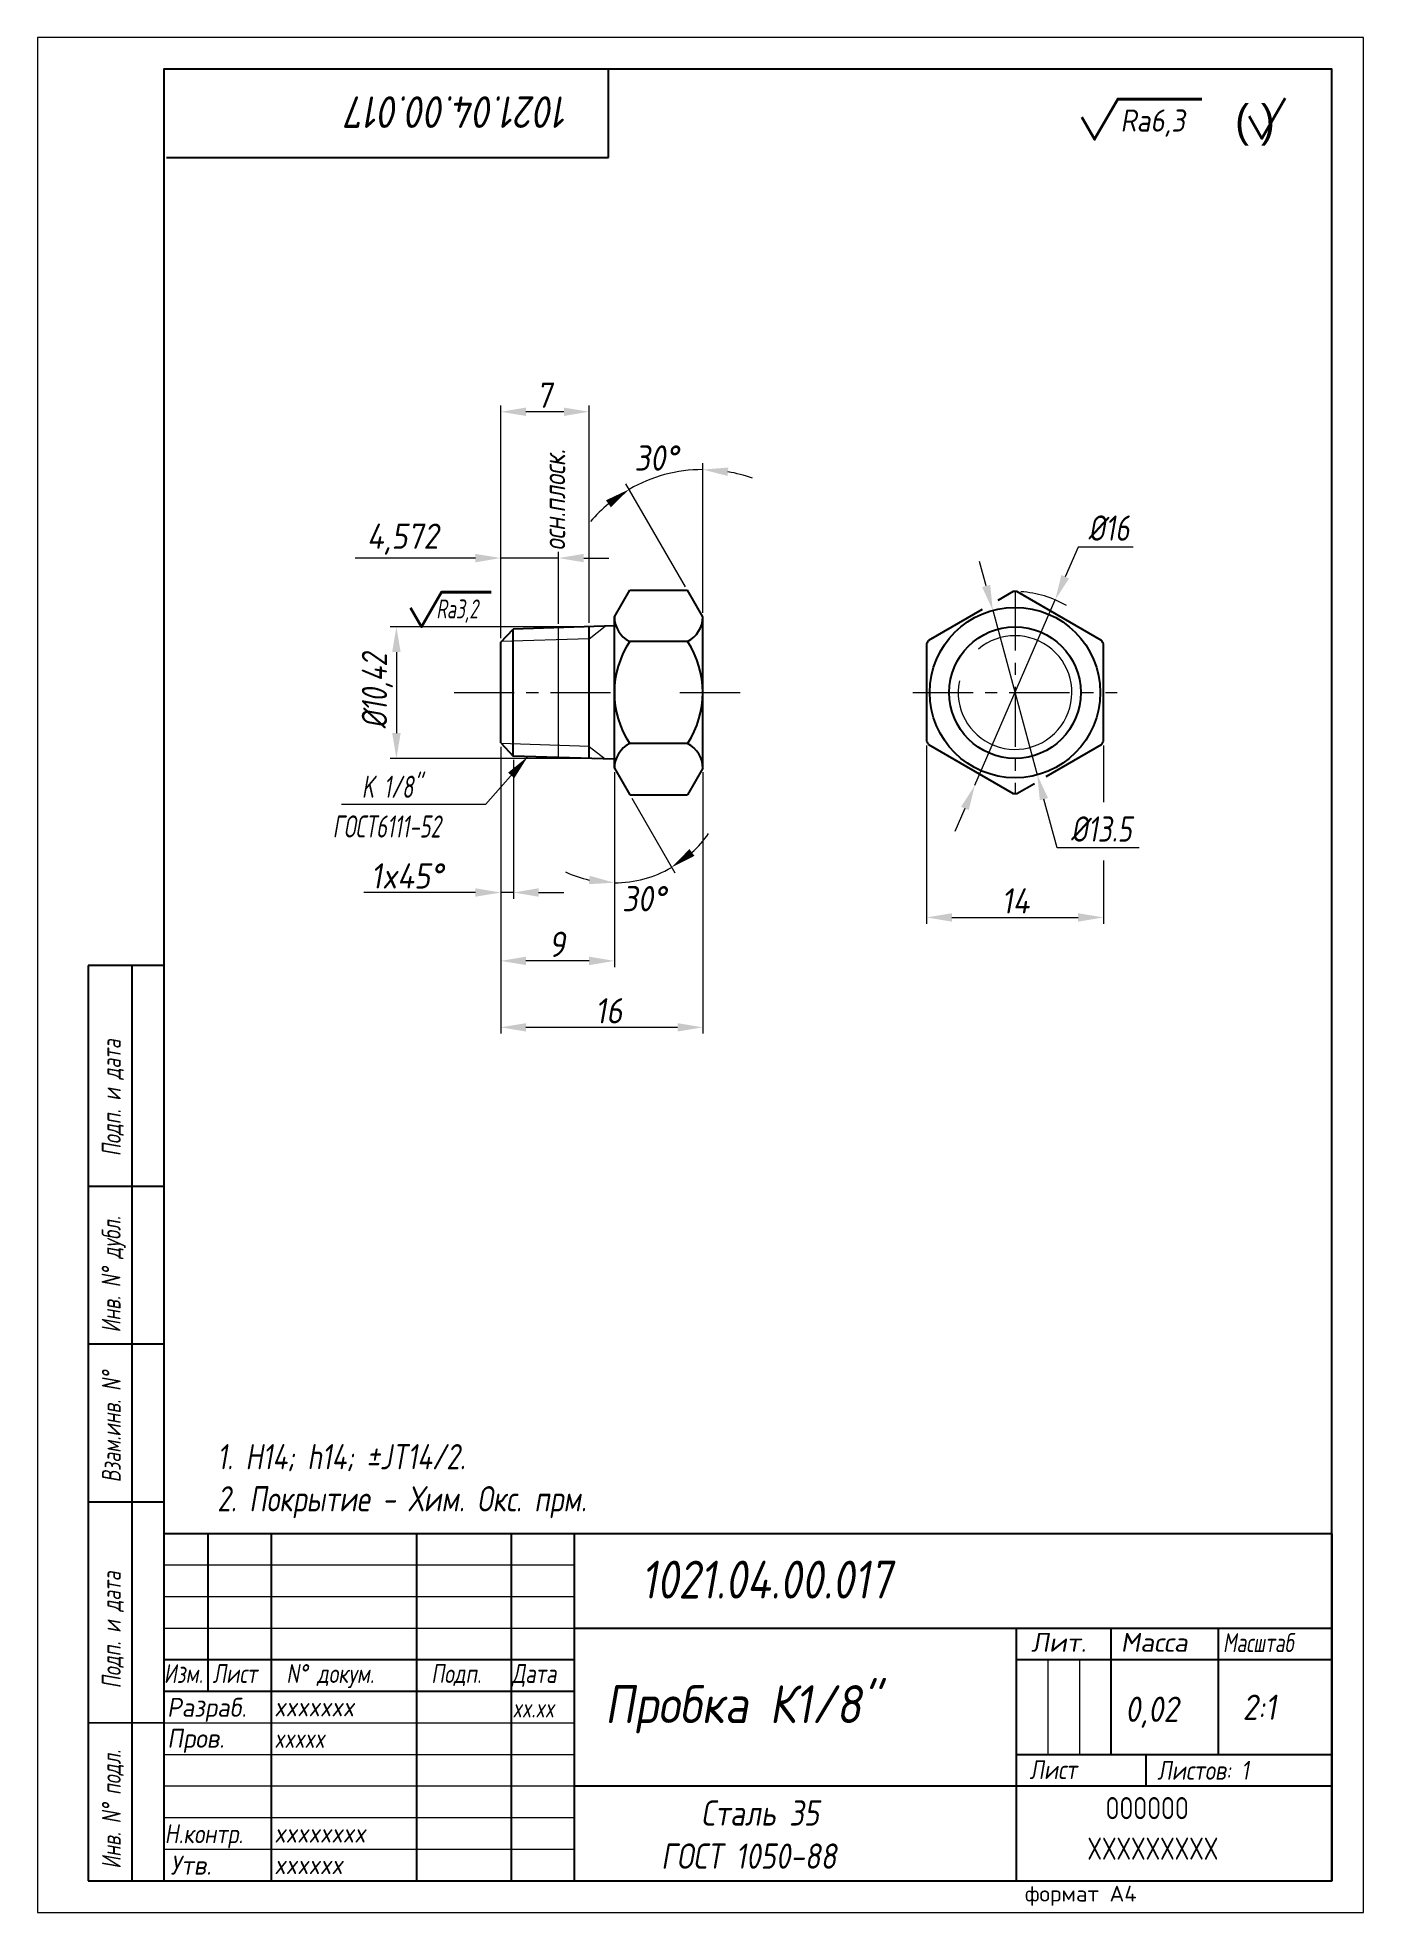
# Model space of a CAD drawing. Header units: millimetres. Extents: x 3668 to 3878, y 86 to 383.
import ezdxf

# ---------------------------------------------------------------- set-up
doc = ezdxf.new("R2010")
doc.units = ezdxf.units.MM
doc.linetypes.add('CENTER', pattern=[50.8, 31.75, -6.35, 6.35, -6.35])
for name, color, linetype, lineweight in [('Ax', 1, 'CENTER', 18), ('Dim', 3, 'Continuous', 40), ('Slim', 8, 'Continuous', 18), ('Text', 2, 'Continuous', 40), ('Wide', 31, 'Continuous', 60)]:
    doc.layers.add(name, color=color, linetype=linetype, lineweight=lineweight)
doc.styles.add('курсив', font='romans.shx', dxfattribs={"oblique": 10})
doc.styles.add('курсив 0_65', font='romans.shx', dxfattribs={"width": 0.65, "oblique": 10})
doc.styles.add('курсив 0_75', font='romans.shx', dxfattribs={"width": 0.75, "oblique": 10})
doc.styles.add('курсив 0_85', font='romans.shx', dxfattribs={"width": 0.85, "oblique": 10})
doc.dimstyles.new('L.Arrow', dxfattribs={"dimtxt": 4, "dimasz": 4, "dimexe": 2, "dimexo": 0.625, "dimgap": 1, "dimtad": 1, "dimlfac": 5, "dimtxsty": 'курсив 0_85', "dimcen": 0, "dimclrd": 256, "dimclre": 256, "dimclrt": 256, "dimadec": 1, "dimazin": 0, "dimtp": 0.0165, "dimtm": 0.0075, "dimtfac": 1, "dimtmove": 0, "dimatfit": 3, "dimfxl": 1, "dimlwd": 18, "dimlwe": 18, "dimarcsym": 0})
doc.dimstyles.new('к1_1', dxfattribs={"dimtxt": 4, "dimasz": 4, "dimexe": 1, "dimexo": 0.625, "dimtad": 1, "dimtxsty": 'курсив 0_85', "dimcen": 0, "dimadec": 0, "dimazin": 0, "dimtfac": 1, "dimtmove": 0, "dimatfit": 3, "dimldrblk": 'DOTSMALL', "dimfxl": 1, "dimlwd": 18, "dimlwe": 18, "dimarcsym": 0})
doc.dimstyles.new('к1_1св', dxfattribs={"dimtxt": 4, "dimasz": 4, "dimexe": 2, "dimexo": 0.625, "dimgap": 1, "dimtad": 1, "dimtoh": 1, "dimtxsty": 'курсив 0_75', "dimcen": 0, "dimadec": 0, "dimazin": 0, "dimtfac": 1, "dimtmove": 0, "dimatfit": 3, "dimldrblk": 'DOTSMALL', "dimfxl": 1, "dimlwd": 18, "dimlwe": 18, "dimarcsym": 0})

# ---------------------------------------------------------------- blocks, each defined once
blk = doc.blocks.new('*D247')
at = {"layer": 'Defpoints', "color": 0, "transparency": 16777216}
for p in [(3741.5, 271.04), (3773.5, 267.12), (3773.5, 226.1)]:
    blk.add_point(p, dxfattribs=at)
at = {"layer": 'Dim', "color": 0, "lineweight": 18, "transparency": 16777216}
for p, q in [((3741.5, 270.41), (3741.5, 225.1)), ((3773.5, 266.5), (3773.5, 225.1)), ((3745.5, 226.1), (3769.5, 226.1))]:
    blk.add_line(p, q, dxfattribs=at)
at = {"layer": 'Dim', "color": 0, "transparency": 16777216}
for points in [[(3745.5, 226.76), (3745.5, 225.43), (3741.5, 226.1)], [(3769.5, 226.76), (3769.5, 225.43), (3773.5, 226.1)]]:
    blk.add_solid(points, dxfattribs=at)
at = {"layer": 'Dim', "color": 0, "transparency": 16777216, "insert": (3758.61, 228.72), "char_height": 4, "attachment_point": 5, "style": 'курсив 0_85'}
blk.add_mtext('16', dxfattribs=at)
blk = doc.blocks.new('_DotSmall')
at = {"color": 0, "linetype": 'ByBlock', "const_width": 0.5}
blk.add_lwpolyline([(-122670.927, 17467.939, 1), (-122670.802, 17467.939, 1)], format="xyb", close=True, dxfattribs=at)
blk = doc.blocks.new('*D248')
at = {"layer": 'Defpoints', "color": 0, "transparency": 16777216}
for p in [(3741.5, 271.14), (3759.5, 267.12), (3741.5, 236.62)]:
    blk.add_point(p, dxfattribs=at)
at = {"layer": 'Dim', "color": 0, "lineweight": 18, "transparency": 16777216}
for p, q in [((3741.5, 270.51), (3741.5, 235.62)), ((3759.5, 266.5), (3759.5, 235.62)), ((3755.5, 236.62), (3745.5, 236.62))]:
    blk.add_line(p, q, dxfattribs=at)
at = {"layer": 'Dim', "color": 0, "transparency": 16777216}
for points in [[(3745.5, 237.29), (3745.5, 235.95), (3741.5, 236.62)], [(3755.5, 237.29), (3755.5, 235.95), (3759.5, 236.62)]]:
    blk.add_solid(points, dxfattribs=at)
at = {"layer": 'Dim', "color": 0, "transparency": 16777216, "insert": (3750.4, 239.25), "char_height": 4, "attachment_point": 5, "style": 'курсив 0_85'}
blk.add_mtext('9', dxfattribs=at)
blk = doc.blocks.new('*D249')
at = {"layer": 'Defpoints', "color": 0, "transparency": 16777216}
for p in [(3750.64, 300.43), (3750.64, 289.4), (3741.5, 287.21)]:
    blk.add_point(p, dxfattribs=at)
at = {"layer": 'Dim', "color": 0, "lineweight": 18, "transparency": 16777216}
for p, q in [((3737.5, 300.43), (3718.47, 300.43)), ((3741.5, 287.83), (3741.5, 301.43)), ((3750.64, 300.43), (3741.5, 300.43)), ((3750.64, 290.02), (3750.64, 301.43)), ((3754.64, 300.43), (3758.64, 300.43))]:
    blk.add_line(p, q, dxfattribs=at)
at = {"layer": 'Dim', "color": 0, "transparency": 16777216}
for points in [[(3737.5, 301.09), (3737.5, 299.76), (3741.5, 300.43)], [(3754.64, 301.09), (3754.64, 299.76), (3750.64, 300.43)]]:
    blk.add_solid(points, dxfattribs=at)
at = {"layer": 'Dim', "color": 0, "transparency": 16777216, "insert": (3725.99, 303.43), "char_height": 4, "attachment_point": 5, "style": 'курсив 0_85'}
blk.add_mtext('4,572', dxfattribs=at)
blk = doc.blocks.new('*D250')
at = {"layer": 'Defpoints', "color": 0, "transparency": 16777216}
for p in [(3741.5, 323.6), (3755.5, 289.55), (3741.5, 287.11)]:
    blk.add_point(p, dxfattribs=at)
at = {"layer": 'Dim', "color": 0, "lineweight": 18, "transparency": 16777216}
for p, q in [((3741.5, 287.74), (3741.5, 324.6)), ((3755.5, 290.17), (3755.5, 324.6)), ((3751.5, 323.6), (3745.5, 323.6))]:
    blk.add_line(p, q, dxfattribs=at)
at = {"layer": 'Dim', "color": 0, "transparency": 16777216}
for points in [[(3745.5, 324.27), (3745.5, 322.94), (3741.5, 323.6)], [(3751.5, 324.27), (3751.5, 322.94), (3755.5, 323.6)]]:
    blk.add_solid(points, dxfattribs=at)
at = {"layer": 'Dim', "color": 0, "transparency": 16777216, "insert": (3748.38, 326.23), "char_height": 4, "attachment_point": 5, "style": 'курсив 0_85'}
blk.add_mtext('7', dxfattribs=at)
blk = doc.blocks.new('*D49')
at = {"layer": 'Defpoints', "color": 0, "transparency": 16777216}
for p in [(3755.5, 289.55), (3724.98, 268.7), (3755.5, 268.7)]:
    blk.add_point(p, dxfattribs=at)
at = {"layer": 'Dim', "color": 0, "lineweight": 18, "transparency": 16777216}
for p, q in [((3754.87, 289.55), (3723.98, 289.55)), ((3724.98, 285.55), (3724.98, 272.7)), ((3754.87, 268.7), (3723.98, 268.7))]:
    blk.add_line(p, q, dxfattribs=at)
at = {"layer": 'Dim', "color": 0, "transparency": 16777216}
for points in [[(3724.31, 285.55), (3725.65, 285.55), (3724.98, 289.55)], [(3724.31, 272.7), (3725.65, 272.7), (3724.98, 268.7)]]:
    blk.add_solid(points, dxfattribs=at)
at = {"layer": 'Dim', "color": 0, "transparency": 16777216, "insert": (3721.97, 279.38), "char_height": 4, "attachment_point": 5, "rotation": 90, "style": 'курсив 0_75'}
blk.add_mtext('%%c10,42', dxfattribs=at)
blk = doc.blocks.new('*D251')
at = {"layer": 'Defpoints', "color": 0, "transparency": 16777216}
for p in [(3741.5, 271.14), (3743.5, 269.08), (3743.5, 247.45)]:
    blk.add_point(p, dxfattribs=at)
at = {"layer": 'Dim', "color": 0, "lineweight": 18, "transparency": 16777216}
for p, q in [((3741.5, 270.51), (3741.5, 246.45)), ((3743.5, 268.45), (3743.5, 246.45)), ((3737.5, 247.45), (3719.81, 247.45)), ((3743.5, 247.45), (3741.5, 247.45)), ((3747.5, 247.45), (3751.5, 247.45))]:
    blk.add_line(p, q, dxfattribs=at)
at = {"layer": 'Dim', "color": 0, "transparency": 16777216}
for points in [[(3737.5, 248.12), (3737.5, 246.79), (3741.5, 247.45)], [(3747.5, 248.12), (3747.5, 246.79), (3743.5, 247.45)]]:
    blk.add_solid(points, dxfattribs=at)
at = {"layer": 'Dim', "color": 0, "transparency": 16777216, "insert": (3726.65, 250.08), "char_height": 4, "attachment_point": 5, "style": 'курсив 0_85'}
blk.add_mtext('1x45%%d', dxfattribs=at)
blk = doc.blocks.new('*D252')
at = {"layer": 'Defpoints', "color": 0, "transparency": 16777216}
for p in [(3759.5, 291.11), (3759.5, 267.12), (3759.5, 267.12), (3761.92, 262.92), (3765.7, 250.09)]:
    blk.add_point(p, dxfattribs=at)
at = {"layer": 'Dim', "color": 0, "lineweight": 18, "transparency": 16777216}
for p, q in [((3759.5, 266.5), (3759.5, 248)), ((3762.24, 262.38), (3769.06, 250.56))]:
    blk.add_line(p, q, dxfattribs=at)
for start, end in [(312.6698, 325.3396), (244.6606, 257.3304), (270.0002, 300)]:
    blk.add_arc((3759.5, 267.12), 18.13, start, end, dxfattribs=at)
at = {"layer": 'Dim', "color": 0, "transparency": 16777216}
for points in [[(3772.18, 253.26), (3771.39, 254.33), (3768.56, 251.43)], [(3755.6, 250.1), (3755.45, 248.78), (3759.5, 249)]]:
    blk.add_solid(points, dxfattribs=at)
at = {"layer": 'Dim', "color": 0, "transparency": 16777216, "insert": (3764.19, 246.48), "char_height": 4, "attachment_point": 5, "style": 'курсив 0_85'}
blk.add_mtext('30°', dxfattribs=at)
blk = doc.blocks.new('*D253')
at = {"layer": 'Defpoints', "color": 0, "transparency": 16777216}
for p in [(3769.45, 314.09), (3771.07, 295.32), (3773.5, 291.12), (3773.5, 291.12), (3773.5, 267.12)]:
    blk.add_point(p, dxfattribs=at)
at = {"layer": 'Dim', "color": 0, "lineweight": 18, "transparency": 16777216}
for p, q in [((3773.5, 291.75), (3773.5, 315.45)), ((3770.76, 295.87), (3761.34, 312.19))]:
    blk.add_line(p, q, dxfattribs=at)
for start, end in [(90, 120), (70.3241, 80.1621), (129.8379, 139.6759)]:
    blk.add_arc((3773.5, 291.12), 23.32, start, end, dxfattribs=at)
at = {"layer": 'Dim', "color": 0, "transparency": 16777216}
for points in [[(3777.43, 313.44), (3777.54, 314.77), (3773.5, 314.45)], [(3758.17, 309.58), (3758.94, 308.49), (3761.84, 311.32)]]:
    blk.add_solid(points, dxfattribs=at)
at = {"layer": 'Dim', "color": 0, "transparency": 16777216, "insert": (3766.14, 316.28), "char_height": 4, "attachment_point": 5, "style": 'курсив 0_85'}
blk.add_mtext('30°', dxfattribs=at)
blk = doc.blocks.new('*D254')
at = {"layer": 'Defpoints', "color": 0, "transparency": 16777216}
for p in [(3829.31, 293.81), (3816.6, 264.44)]:
    blk.add_point(p, dxfattribs=at)
at = {"layer": 'Dim', "color": 0, "lineweight": 18, "transparency": 16777216}
for p, q in [((3832.93, 302.18), (3830.9, 297.48)), ((3841.68, 302.18), (3832.93, 302.18)), ((3816.6, 264.44), (3829.31, 293.81)), ((3815.01, 260.77), (3813.42, 257.1))]:
    blk.add_line(p, q, dxfattribs=at)
blk.add_arc((3822.95, 279.12), 16, 59.4375, 86.7169, dxfattribs=at)
at = {"layer": 'Dim', "color": 0, "transparency": 16777216}
for points in [[(3830.29, 297.74), (3831.51, 297.21), (3829.31, 293.81)], [(3814.4, 261.03), (3815.62, 260.5), (3816.6, 264.44)]]:
    blk.add_solid(points, dxfattribs=at)
at = {"layer": 'Dim', "color": 0, "transparency": 16777216, "insert": (3837.8, 305.18), "char_height": 4, "attachment_point": 5, "style": 'курсив 0_75'}
blk.add_mtext('%%c16', dxfattribs=at)
blk = doc.blocks.new('*D255')
at = {"layer": 'Defpoints', "color": 0, "transparency": 16777216}
for p in [(3819.43, 292.16), (3826.48, 266.09)]:
    blk.add_point(p, dxfattribs=at)
at = {"layer": 'Dim', "color": 0, "lineweight": 18, "transparency": 16777216}
for p, q in [((3818.38, 296.02), (3817.34, 299.88)), ((3819.43, 292.16), (3826.48, 266.09)), ((3829.62, 254.51), (3827.53, 262.23)), ((3842.61, 254.51), (3829.62, 254.51))]:
    blk.add_line(p, q, dxfattribs=at)
at = {"layer": 'Dim', "color": 0, "transparency": 16777216}
for points in [[(3819.02, 296.19), (3817.74, 295.84), (3819.43, 292.16)], [(3828.17, 262.41), (3826.88, 262.06), (3826.48, 266.09)]]:
    blk.add_solid(points, dxfattribs=at)
at = {"layer": 'Dim', "color": 0, "transparency": 16777216, "insert": (3836.61, 257.51), "char_height": 4, "attachment_point": 5, "style": 'курсив 0_75'}
blk.add_mtext('%%c13.5', dxfattribs=at)
blk = doc.blocks.new('*D256')
at = {"layer": 'Defpoints', "color": 0, "transparency": 16777216}
for p in [(3808.95, 271.38), (3836.95, 271.38), (3836.95, 243.51)]:
    blk.add_point(p, dxfattribs=at)
at = {"layer": 'Dim', "color": 0, "lineweight": 18, "transparency": 16777216}
for p, q in [((3808.95, 270.75), (3808.95, 242.51)), ((3836.95, 270.75), (3836.95, 261.78)), ((3836.95, 252.54), (3836.95, 242.51)), ((3812.95, 243.51), (3832.95, 243.51))]:
    blk.add_line(p, q, dxfattribs=at)
at = {"layer": 'Dim', "color": 0, "transparency": 16777216}
for points in [[(3812.95, 244.17), (3812.95, 242.84), (3808.95, 243.51)], [(3832.95, 244.17), (3832.95, 242.84), (3836.95, 243.51)]]:
    blk.add_solid(points, dxfattribs=at)
at = {"layer": 'Dim', "color": 0, "transparency": 16777216, "insert": (3823.03, 246.13), "char_height": 4, "attachment_point": 5, "style": 'курсив 0_85'}
blk.add_mtext('14', dxfattribs=at)

msp = doc.modelspace()

# ---------------------------------------------------------------- linework, layer by layer
for p, q in [((3758.552, 363.893), (3758.552, 377.893)), ((3688.552, 363.893), (3758.552, 363.893)), ((3759.498, 291.124), (3761.923, 295.324)), ((3761.923, 295.324), (3771.073, 295.324)), ((3773.498, 291.124), (3771.073, 295.324)), ((3759.498, 267.124), (3759.498, 291.105)), ((3773.498, 267.124), (3773.498, 291.124)), ((3741.498, 287.11), (3743.497, 289.173)), ((3759.498, 289.673), (3743.497, 289.173)), ((3743.497, 269.075), (3743.497, 289.173)), ((3755.498, 268.7), (3755.498, 289.548)), ((3741.498, 271.138), (3741.498, 287.11)), ((3771.073, 287.233), (3761.923, 287.233)), ((3741.498, 271.138), (3743.497, 269.075)), ((3771.074, 271.033), (3761.923, 271.033)), ((3759.498, 268.575), (3743.497, 269.075)), ((3759.498, 267.124), (3761.923, 262.924)), ((3773.498, 267.124), (3771.073, 262.924)), ((3761.923, 262.924), (3771.073, 262.924)), ((3676.14, 235.887), (3676.14, 90.887)), ((3688.14, 235.887), (3676.14, 235.887)), ((3683.14, 90.958), (3683.14, 235.887)), ((3688.07, 200.888), (3676.14, 200.886)), ((3688.053, 175.888), (3676.14, 175.888)), ((3676.14, 150.89), (3676.14, 150.89)), ((3688.14, 150.888), (3676.14, 150.89)), ((3873.14, 145.887), (3688.14, 145.887)), ((3695.14, 145.887), (3695.14, 120.887)), ((3705.14, 145.887), (3705.14, 90.887)), ((3728.14, 145.887), (3728.14, 90.887)), ((3743.14, 145.887), (3743.14, 90.887)), ((3753.14, 145.887), (3753.14, 90.887)), ((3873.14, 90.887), (3873.14, 145.887)), ((3873.14, 145.887), (3873.14, 90.887)), ((3823.14, 130.887), (3753.14, 130.887)), ((3823.14, 130.887), (3823.14, 90.887)), ((3873.14, 130.887), (3823.14, 130.887)), ((3838.14, 130.887), (3838.14, 110.887)), ((3855.14, 130.887), (3855.14, 110.887)), ((3753.14, 125.887), (3688.14, 125.887)), ((3873.14, 125.887), (3823.14, 125.887)), ((3753.14, 120.887), (3688.14, 120.887)), ((3688.14, 115.887), (3676.14, 115.956)), ((3873.14, 110.887), (3823.14, 110.887)), ((3843.644, 110.887), (3843.644, 105.887)), ((3823.14, 105.887), (3753.14, 105.887)), ((3873.14, 105.887), (3823.14, 105.887)), ((3676.14, 90.887), (3688.14, 90.887)), ((3688.14, 90.887), (3873.14, 90.887))]:
    msp.add_line(p, q)
msp.add_lwpolyline([(3688.14, 90.887), (3873.14, 90.887), (3873.14, 377.887), (3688.14, 377.887)], close=True)
for points in [[(3822.662, 295.121), (3820.247, 293.727)], [(3836.662, 287.375), (3823.246, 295.121)], [(3817.77, 292.297), (3809.246, 287.375)], [(3808.954, 286.87), (3808.954, 271.378)], [(3836.954, 271.378), (3836.954, 286.87)], [(3809.246, 270.873), (3822.662, 263.127)], [(3827.882, 265.804), (3836.662, 270.873)], [(3823.246, 263.127), (3826.047, 264.744)]]:
    msp.add_lwpolyline(points)
for radius in [13.5, 10.42]:
    msp.add_circle((3822.954, 279.124), radius)
for centre, radius, start, end in [((3822.954, 279.124), 16, 88.95502, 91.04498), ((3763.803, 291.105), 4.304, 179.62042, 244.11054), ((3769.194, 291.105), 4.304, 295.88948, 0.37956), ((3774.24, 279.133), 14.741, 146.66843, 213.33067), ((3758.756, 279.133), 14.742, 326.67338, 33.33037), ((3822.954, 279.124), 16, 148.95502, 151.04498), ((3822.954, 279.124), 16, 28.95502, 31.04498), ((3763.797, 267.164), 4.299, 115.84654, 180.40003), ((3769.199, 267.164), 4.3, 359.6022, 64.14267), ((3822.954, 279.124), 16, 208.95502, 211.04498), ((3822.954, 279.124), 16, 328.95502, 331.04498), ((3822.954, 279.124), 16, 268.95502, 271.04498)]:
    msp.add_arc(centre, radius, start, end)
at = {"layer": 'Ax', "ltscale": 0.3}
for p, q in [((3822.954, 295.29), (3822.954, 262.958)), ((3734.123, 279.124), (3760.561, 279.124)), ((3769.882, 279.124), (3779.591, 279.124)), ((3806.788, 279.124), (3839.12, 279.124))]:
    msp.add_line(p, q, dxfattribs=at)
at = {"layer": 'Slim'}
for p, q in [((3750.642, 268.852), (3750.642, 289.396)), ((3755.498, 287.647), (3758.05, 289.628)), ((3755.498, 287.647), (3741.498, 287.209)), ((3755.498, 270.602), (3741.498, 271.039)), ((3755.498, 270.602), (3758.05, 268.621)), ((3753.14, 140.887), (3688.14, 140.887)), ((3753.14, 135.887), (3688.14, 135.887)), ((3753.14, 130.887), (3688.14, 130.887)), ((3828.14, 125.887), (3828.14, 110.887)), ((3833.14, 125.887), (3833.14, 110.887)), ((3753.14, 115.887), (3688.14, 115.887)), ((3753.14, 110.887), (3688.14, 110.887)), ((3753.14, 105.887), (3688.14, 105.887)), ((3753.14, 100.887), (3688.14, 100.887)), ((3753.14, 95.887), (3688.14, 95.887))]:
    msp.add_line(p, q, dxfattribs=at)
msp.add_lwpolyline([(3668.14, 85.887), (3878.14, 85.887), (3878.14, 382.887), (3668.14, 382.887)], close=True, dxfattribs=at)
msp.add_arc((3822.954, 279.124), 9, 168.21911, 130.13726, dxfattribs=at)
at = {"layer": 'Text'}
for points in [[(3833.535, 370.275), (3835.562, 366.764), (3839.241, 373.137), (3852.538, 373.137)], [(3860.039, 370.423), (3862.065, 366.913), (3865.745, 373.285)], [(3727.222, 292.557), (3728.96, 289.548), (3732.113, 295.01), (3739.974, 295.01)]]:
    msp.add_lwpolyline(points, dxfattribs=at)

# ---------------------------------------------------------------- texts
at = {"layer": 'Text', "oblique": 10}
for s, height, rotation, style, width, p in [('1021.04.00.017', 5, 180, 'курсив', 0.85, (3752.304, 373.57)), ('осн.плоск.', 3.5, 90, 'курсив 0_75', 0.75, (3751.717, 301.623)), ('Подп. и дата', 3, 90, 'курсив 0_75', 0.7, (3681.33, 205.67)), ('Инв. N%%D дубл.', 3, 90, 'курсив 0_75', 0.7, (3681.296, 177.737)), ('Взам.инв. N%%D', 3, 90, 'курсив 0_75', 0.7, (3681.33, 154.008)), ('Подп. и дата', 3, 90, 'курсив 0_75', 0.7, (3681.33, 121.383)), ('Инв. N%%D подл.', 3, 90, 'курсив 0_75', 0.7, (3681.33, 92.81))]:
    msp.add_text(s, height=height, rotation=rotation, dxfattribs=dict(at, style=style, width=width)).set_placement(p)
for s, height, style, width, p in [('Ra6,3', 3.5, 'курсив 0_85', 0.85, (3839.645, 367.984)), ('Ra3,2', 3, 'курсив 0_65', 0.65, (3731.291, 290.874)), ('K 1/8"', 3.5, 'курсив 0_65', 0.65, (3719.501, 262.452)), ('ГОСТ6111-52', 3.5, 'курсив 0_65', 0.65, (3714.865, 256.161)), ('1021.04.00.017', 6, 'курсив', 0.8, (3763.721, 135.618)), ('Масштаб', 3, 'курсив', 0.7, (3855.873, 127.134)), ('Изм.', 3, 'курсив 0_75', 0.75, (3688.14, 122.242)), ('Лист', 3, 'курсив 0_75', 0.75, (3695.876, 122.242)), ('N%%D докум.', 3, 'курсив 0_75', 0.75, (3707.548, 122.242)), ('Подп.', 3, 'курсив 0_75', 0.75, (3730.488, 122.242)), ('Дата', 3, 'курсив 0_75', 0.75, (3743.261, 122.242)), ('Пробка К1/8"', 6, 'курсив 0_85', 0.85, (3757.98, 115.89)), ('Разраб.', 3, 'курсив', 0.9, (3688.653, 116.886)), ('xxxxxxx', 3, 'курсив 0_85', 0.85, (3705.645, 116.967)), ('0,02', 4, 'курсив 0_85', 0.85, (3840.395, 116.085)), ('2:1', 4, 'курсив 0_85', 0.85, (3858.995, 116.404)), ('Пров.', 3, 'курсив', 0.9, (3688.679, 111.982)), ('xxxxx', 3, 'курсив 0_85', 0.75, (3705.645, 111.967)), ('Лист', 3, 'курсив', 0.8, (3825.241, 107.018)), ('Листов: 1', 3, 'курсив', 0.8, (3845.486, 106.912)), ('Сталь 35', 4, 'курсив', 0.8, (3773.234, 99.653)), ('Н.контр.', 3, 'курсив', 0.8, (3688.27, 96.863)), ('xxxxxxxx', 3, 'курсив 0_85', 0.85, (3705.645, 96.967)), (' ГОСТ 1050-88', 4, 'курсив', 0.8, (3764.763, 92.819)), ('Утв.', 3, 'курсив', 0.9, (3689.201, 91.885)), ('xxxxxx', 3, 'курсив 0_85', 0.85, (3705.645, 91.967))]:
    msp.add_text(s, height=height, dxfattribs=dict(at, style=style, width=width)).set_placement(p)
at = {"layer": 'Text'}
msp.add_text('( )', height=5, dxfattribs=at).set_placement((3857.796, 367.241))
at = {"layer": 'Text', "style": 'курсив', "oblique": 10}
for s, p in [('Лит.', (3825.494, 127.182)), ('Масса', (3839.694, 127.182))]:
    msp.add_text(s, height=3, dxfattribs=at).set_placement(p)
at = {"layer": 'Text', "ltscale": 0.8, "style": 'курсив', "oblique": 10, "width": 0.7}
msp.add_text('xx.xx', height=3, dxfattribs=at).set_placement((3743.366, 116.78))
at = {"layer": 'Text', "style": 'курсив'}
msp.add_text('формат А4', height=2.5, dxfattribs=at).set_placement((3824.521, 87.624))
at = {"layer": 'Text', "ltscale": 6, "insert": (3696.597, 160.087), "char_height": 4, "width": 177.75258, "attachment_point": 1, "style": 'курсив 0_75'}
msp.add_mtext('1. H14; h14; %%PJT14/2.\\P2. Покрытие - Хим. Окс. прм.', dxfattribs=at)
at = {"layer": 'Wide', "lineweight": 50, "style": 'курсив', "width": 0.7}
for s, p in [('OOOOOO', (3837.291, 100.668)), ('XXXXXXXXX', (3834.418, 94.258))]:
    msp.add_text(s, height=3.5, dxfattribs=at).set_placement(p)

# ---------------------------------------------------------------- dimensions: what is measured, and where the dimension line sits
at = {"layer": 'Dim'}
for base, p1, p2, picture, middle in [((3741.498, 323.604), (3755.498, 289.548), (3741.498, 287.11), '*D250', (3748.376, 323.604)), ((3741.498, 236.62), (3759.498, 267.124), (3741.498, 271.138), '*D248', (3750.397, 236.62)), ((3773.498, 226.097), (3741.498, 271.039), (3773.498, 267.124), '*D247', (3758.609, 226.097))]:
    dim = msp.add_linear_dim(base=base, p1=p1, p2=p2, dimstyle='к1_1', override={"dimlfac": 0.5}, dxfattribs=at)
    dim.commit()
    dim.dimension.update_dxf_attribs({"geometry": picture, "text_midpoint": middle, "dimtype": 160})
for base, line1, line2, picture, middle in [((3769.448, 314.094), ((3773.498, 291.124), (3771.073, 295.324)), ((3773.498, 267.124), (3773.498, 291.124)), '*D253', (3766.135, 316.282)), ((3765.698, 250.091), ((3759.498, 267.124), (3761.923, 262.924)), ((3759.498, 267.124), (3759.498, 291.105)), '*D252', (3764.187, 246.483))]:
    dim = msp.add_angular_dim_2l(base=base, line1=line1, line2=line2, dimstyle='к1_1', override={"dimtmove": 1}, dxfattribs=at)
    dim.commit()
    dim.dimension.update_dxf_attribs({"geometry": picture, "text_midpoint": middle, "dimtype": 162})
for base, p1, p2, text, picture, middle in [((3750.642, 300.427), (3741.498, 287.209), (3750.642, 289.396), '4,572', '*D249', (3725.986, 300.427)), ((3743.497, 247.453), (3741.498, 271.138), (3743.497, 269.075), '1x45%%d', '*D251', (3726.654, 247.453))]:
    dim = msp.add_linear_dim(base=base, p1=p1, p2=p2, text=text, dimstyle='к1_1', override={"dimlfac": 0.5}, dxfattribs=at)
    dim.commit()
    dim.dimension.update_dxf_attribs({"geometry": picture, "text_midpoint": middle, "dimtype": 160})
dim = msp.add_diameter_dim_2p(p1=(3816.599, 264.44), p2=(3829.308, 293.808), text='%%c16', dimstyle='к1_1св', dxfattribs=at)
dim.commit()
dim.dimension.update_dxf_attribs({"geometry": '*D254', "text_midpoint": (3837.805, 302.179), "dimtype": 163})
dim = msp.add_diameter_dim_2p(p1=(3819.426, 292.155), p2=(3826.481, 266.093), text='%%c13.5', dimstyle='к1_1св', dxfattribs=at)
dim.commit()
dim.dimension.update_dxf_attribs({"geometry": '*D255', "text_midpoint": (3836.613, 257.51)})
dim = msp.add_linear_dim(base=(3724.979, 268.7), p1=(3755.498, 289.548), p2=(3755.498, 268.7), angle=90, text='%%c<>', dimstyle='к1_1', override={"dimlfac": 0.5, "dimtxsty": 'курсив 0_75'}, dxfattribs=at)
dim.commit()
dim.dimension.update_dxf_attribs({"geometry": '*D49', "text_midpoint": (3724.979, 279.383), "dimtype": 160})
dim = msp.add_linear_dim(base=(3836.954, 243.507), p1=(3808.954, 271.378), p2=(3836.954, 271.378), text='14', dimstyle='к1_1', dxfattribs=at)
dim.commit()
dim.dimension.update_dxf_attribs({"geometry": '*D256', "text_midpoint": (3823.032, 243.507), "dimtype": 160})

# ---------------------------------------------------------------- leaders
msp.add_leader([(3745.811, 269.003), (3739.103, 261.408), (3716.298, 261.408)], dimstyle='L.Arrow', override={"dimgap": 1, "dimtad": 0}, dxfattribs=at)

doc.saveas('drawing.dxf')
